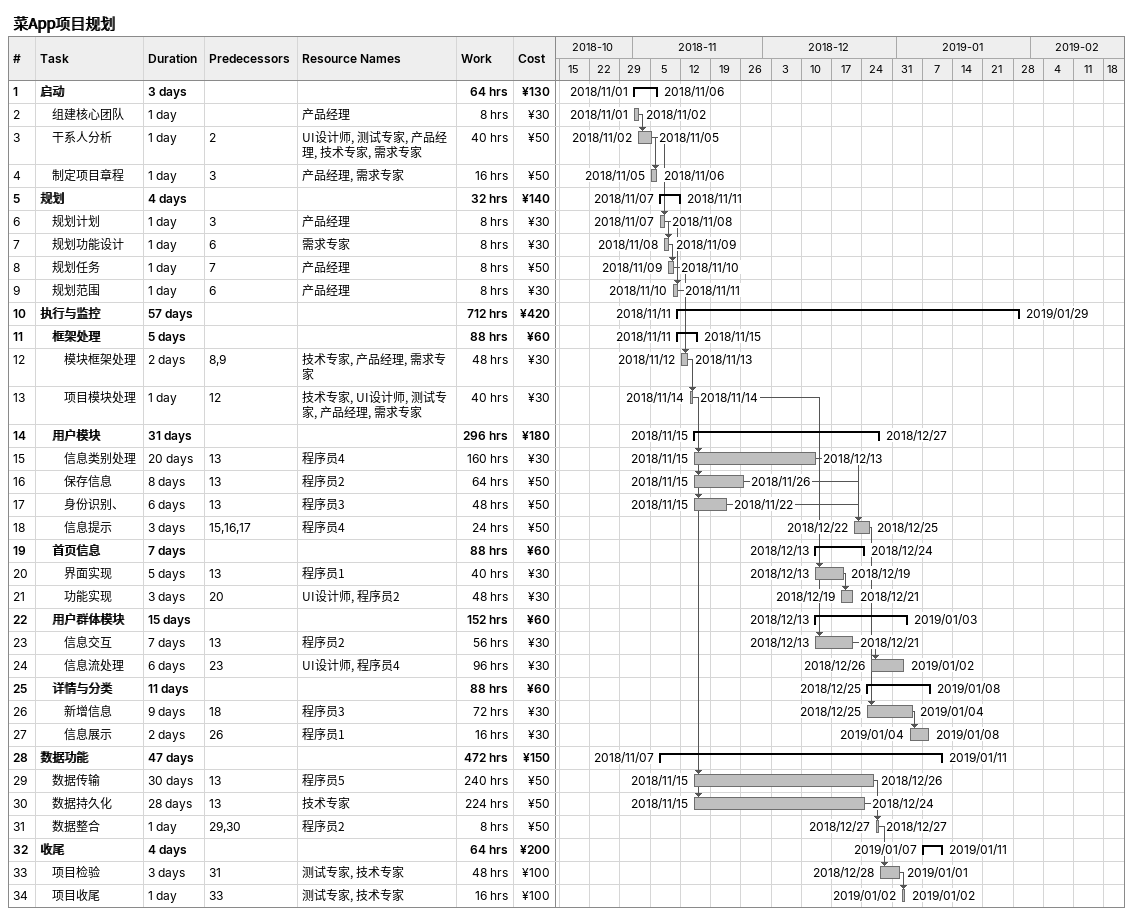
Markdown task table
菜App项目规划

| ID | Level | Task | Duration | Start | Finish | Predecessors | Resources | Work (h) | Cost (¥) |
|---|---|---|---|---|---|---|---|---|---|
| 1 | 1 | **启动** | 3d | 2018-11-01 | 2018-11-06 |  |  | 64 | 130 |
| 2 | 2 | 组建核心团队 | 1d | 2018-11-01 | 2018-11-02 |  | 产品经理 | 8 | 30 |
| 3 | 2 | 干系人分析 | 1d | 2018-11-02 | 2018-11-05 | 2 | UI设计师, 测试专家, 产品经理, 技术专家, 需求专家 | 40 | 50 |
| 4 | 2 | 制定项目章程 | 1d | 2018-11-05 | 2018-11-06 | 3 | 产品经理, 需求专家 | 16 | 50 |
| 5 | 1 | **规划** | 4d | 2018-11-07 | 2018-11-11 |  |  | 32 | 140 |
| 6 | 2 | 规划计划 | 1d | 2018-11-07 | 2018-11-08 | 3 | 产品经理 | 8 | 30 |
| 7 | 2 | 规划功能设计 | 1d | 2018-11-08 | 2018-11-09 | 6 | 需求专家 | 8 | 30 |
| 8 | 2 | 规划任务 | 1d | 2018-11-09 | 2018-11-10 | 7 | 产品经理 | 8 | 50 |
| 9 | 2 | 规划范围 | 1d | 2018-11-10 | 2018-11-11 | 6 | 产品经理 | 8 | 30 |
| 10 | 1 | **执行与监控** | 57d | 2018-11-11 | 2019-01-29 |  |  | 712 | 420 |
| 11 | 2 | **框架处理** | 5d | 2018-11-11 | 2018-11-15 |  |  | 88 | 60 |
| 12 | 3 | 模块框架处理 | 2d | 2018-11-12 | 2018-11-13 | 8, 9 | 技术专家, 产品经理, 需求专家 | 48 | 30 |
| 13 | 3 | 项目模块处理 | 1d | 2018-11-14 | 2018-11-14 | 12 | 技术专家, UI设计师, 测试专家, 产品经理, 需求专家 | 40 | 30 |
| 14 | 2 | **用户模块** | 31d | 2018-11-15 | 2018-12-27 |  |  | 296 | 180 |
| 15 | 3 | 信息类别处理 | 20d | 2018-11-15 | 2018-12-13 | 13 | 程序员4 | 160 | 30 |
| 16 | 3 | 保存信息 | 8d | 2018-11-15 | 2018-11-26 | 13 | 程序员2 | 64 | 50 |
| 17 | 3 | 身份识别、 | 6d | 2018-11-15 | 2018-11-22 | 13 | 程序员3 | 48 | 50 |
| 18 | 3 | 信息提示 | 3d | 2018-12-22 | 2018-12-25 | 15, 16, 17 | 程序员4 | 24 | 50 |
| 19 | 2 | **首页信息** | 7d | 2018-12-13 | 2018-12-24 |  |  | 88 | 60 |
| 20 | 3 | 界面实现 | 5d | 2018-12-13 | 2018-12-19 | 13 | 程序员1 | 40 | 30 |
| 21 | 3 | 功能实现 | 3d | 2018-12-19 | 2018-12-21 | 20 | UI设计师, 程序员2 | 48 | 30 |
| 22 | 2 | **用户群体模块** | 15d | 2018-12-13 | 2019-01-03 |  |  | 152 | 60 |
| 23 | 3 | 信息交互 | 7d | 2018-12-13 | 2018-12-21 | 13 | 程序员2 | 56 | 30 |
| 24 | 3 | 信息流处理 | 6d | 2018-12-26 | 2019-01-02 | 23 | UI设计师, 程序员4 | 96 | 30 |
| 25 | 2 | **详情与分类** | 11d | 2018-12-25 | 2019-01-08 |  |  | 88 | 60 |
| 26 | 3 | 新增信息 | 9d | 2018-12-25 | 2019-01-04 | 18 | 程序员3 | 72 | 30 |
| 27 | 3 | 信息展示 | 2d | 2019-01-04 | 2019-01-08 | 26 | 程序员1 | 16 | 30 |
| 28 | 1 | **数据功能** | 47d | 2018-11-07 | 2019-01-11 |  |  | 472 | 150 |
| 29 | 2 | 数据传输 | 30d | 2018-11-15 | 2018-12-26 | 13 | 程序员5 | 240 | 50 |
| 30 | 2 | 数据持久化 | 28d | 2018-11-15 | 2018-12-24 | 13 | 技术专家 | 224 | 50 |
| 31 | 2 | 数据整合 | 1d | 2018-12-27 | 2018-12-27 | 29, 30 | 程序员2 | 8 | 50 |
| 32 | 1 | **收尾** | 4d | 2019-01-07 | 2019-01-11 |  |  | 64 | 200 |
| 33 | 2 | 项目检验 | 3d | 2018-12-28 | 2019-01-01 | 31 | 测试专家, 技术专家 | 48 | 100 |
| 34 | 2 | 项目收尾 | 1d | 2019-01-02 | 2019-01-02 | 33 | 测试专家, 技术专家 | 16 | 100 |
